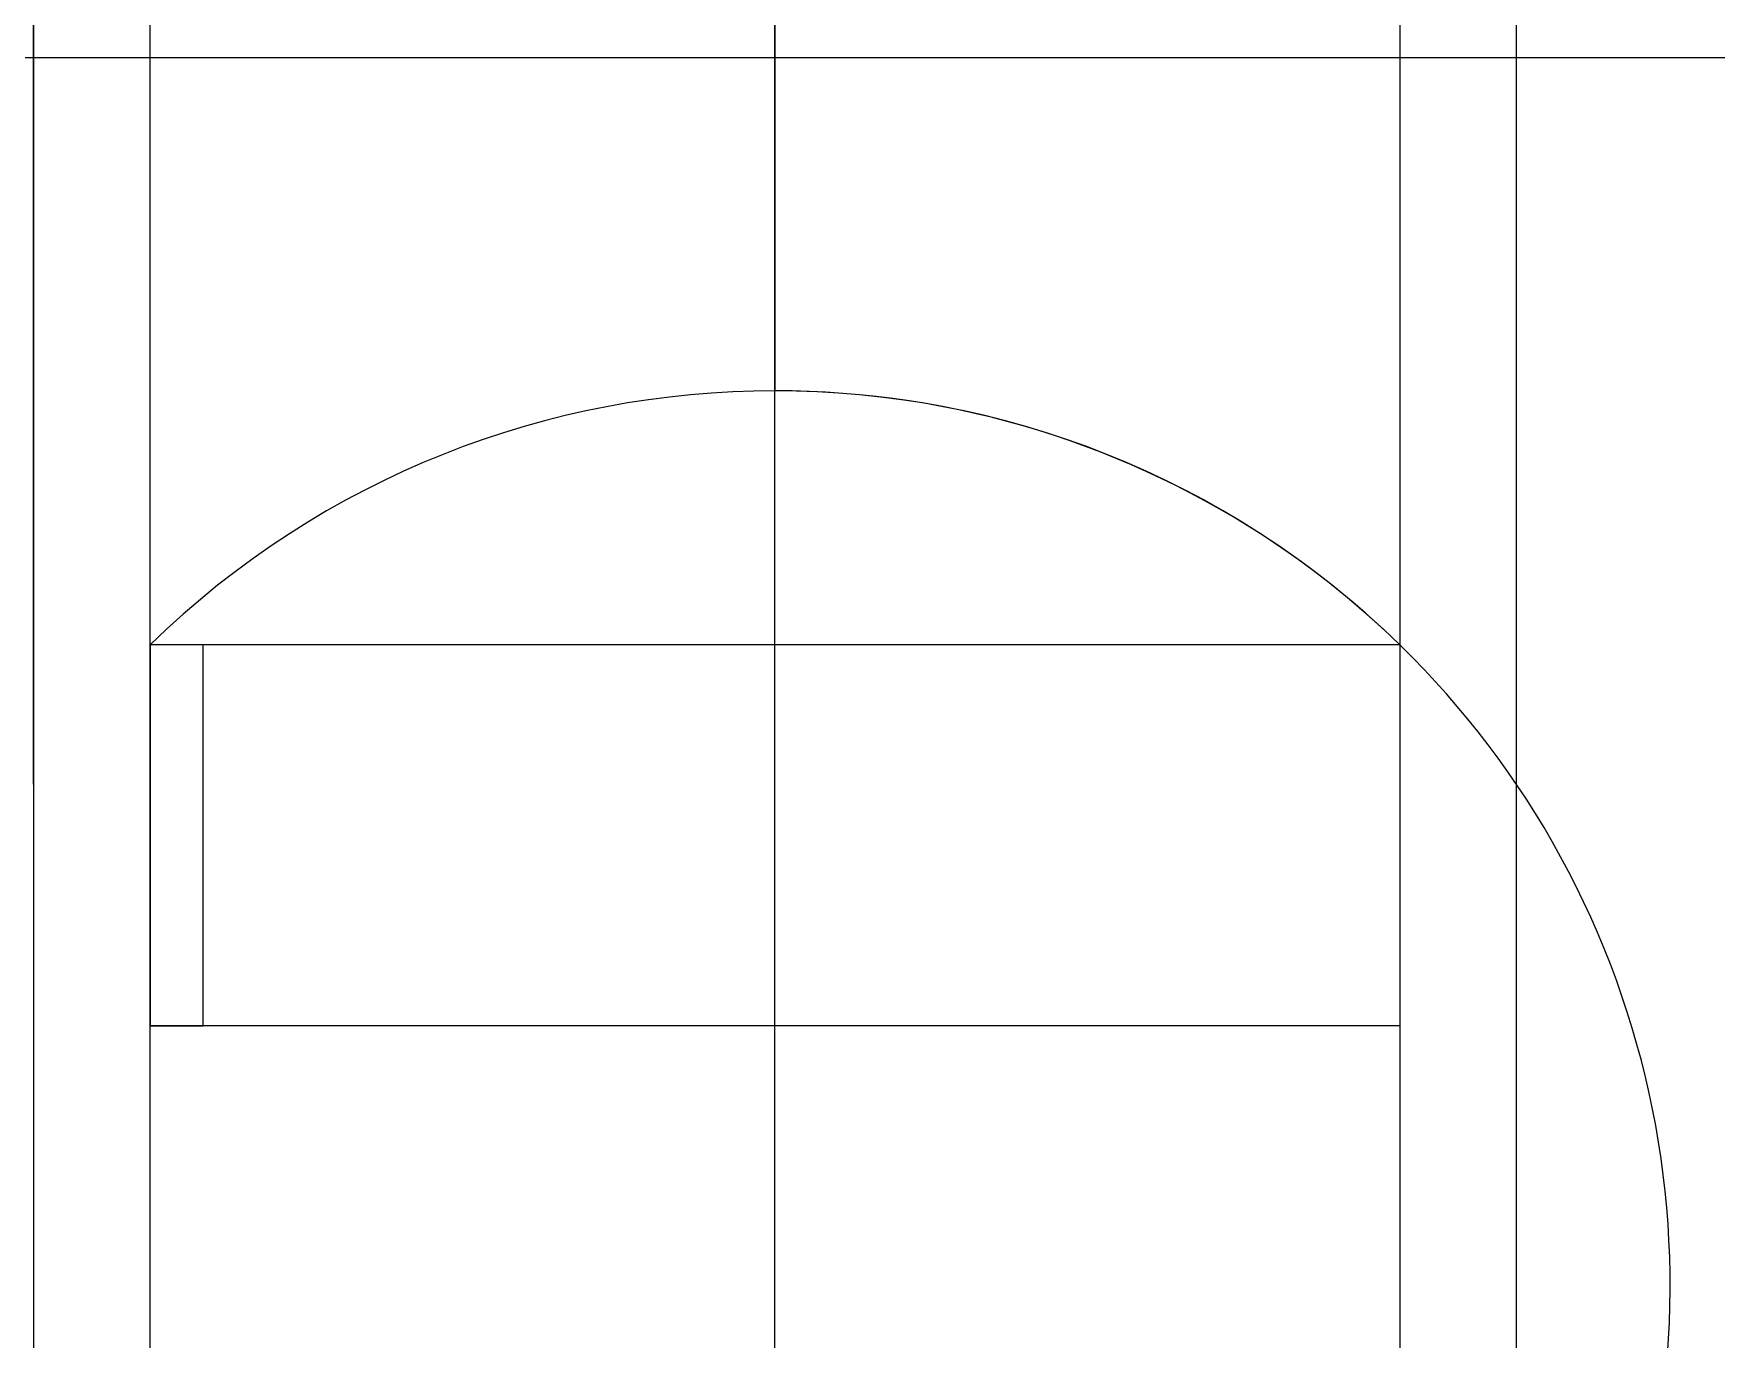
# Model space of a CAD drawing. Header units: millimetres. Extents: x 2148 to 2681, y 758 to 986.
# Drawn here: x 2530.02856 to 2530.03591, y 950.8237 to 950.82942 of the extents above; entities that cross this region are included whole.
import ezdxf

# ---------------------------------------------------------------- set-up
doc = ezdxf.new("R2010")
doc.units = ezdxf.units.MM
for name, color, linetype in [('0.4', 121, 'Continuous'), ('contrucion line05', 86, 'Continuous'), ('ELAYOUT', 4, 'Continuous')]:
    doc.layers.add(name, color=color, linetype=linetype)

msp = doc.modelspace()

# ---------------------------------------------------------------- linework, layer by layer
at = {"layer": '0.4', "color": 86, "lineweight": 0, "ltscale": 0.5}
for p, q in [((2530.028558948039, 950.8261333319678, -1.230062155720924e-08), (2530.028558948039, 950.8454458934428, -1.230062155720924e-08)), ((2530.028558948039, 950.8261333319678, -1.230062155720924e-08), (2530.028558948039, 950.8454458934428, -1.230062155720924e-08)), ((2530.028558948039, 950.8261333319678, -1.230062155720924e-08), (2530.028558948039, 950.8454458934428, -1.230062155720924e-08)), ((2530.028558948039, 950.8261333319678, -1.230062155720924e-08), (2530.028558948039, 950.8454458934428, -1.230062155720924e-08)), ((2530.028558948039, 950.8261333319678, -1.230062155720924e-08), (2530.028558948039, 950.8454458934428, -1.230062155720924e-08)), ((2530.028558948039, 950.8261333319678, -1.230062155720924e-08), (2530.028558948039, 950.8454458934428, -1.230062155720924e-08)), ((2530.028558948039, 950.8261333319678, -1.230062155720924e-08), (2530.028558948039, 950.8454458934428, -1.230062155720924e-08)), ((2530.028558948039, 950.8261333319678, -1.230062155720924e-08), (2530.028558948039, 950.8454458934428, -1.230062155720924e-08)), ((2530.028558948039, 950.8261333319678, -1.230062155720924e-08), (2530.028558948039, 950.8454458934428, -1.230062155720924e-08)), ((2530.028558948039, 950.8261333319678, -1.230062155720924e-08), (2530.028558948039, 950.8454458934428, -1.230062155720924e-08)), ((2530.031799680675, 950.8454458934428, -1.230062155720924e-08), (2530.031799680675, 950.8278533448173, -1.230062155720924e-08)), ((2530.031799680675, 950.8454458934428, -1.230062155720924e-08), (2530.031799680675, 950.8278533448173, -1.230062155720924e-08)), ((2530.031799680675, 950.8454458934428, -1.230062155720924e-08), (2530.031799680675, 950.8278533448173, -1.230062155720924e-08)), ((2530.031799680675, 950.8454458934428, -1.230062155720924e-08), (2530.031799680675, 950.8278533448173, -1.230062155720924e-08)), ((2530.031799680675, 950.8454458934428, -1.230062155720924e-08), (2530.031799680675, 950.8278533448173, -1.230062155720924e-08)), ((2530.031799680675, 950.8454458934428, -1.230062155720924e-08), (2530.031799680675, 950.8278533448173, -1.230062155720924e-08)), ((2530.031799680675, 950.8454458934428, -1.230062155720924e-08), (2530.031799680675, 950.8278533448173, -1.230062155720924e-08)), ((2530.031799680675, 950.8454458934428, -1.230062155720924e-08), (2530.031799680675, 950.8278533448173, -1.230062155720924e-08)), ((2530.031799680675, 950.8454458934428, -1.230062155720924e-08), (2530.031799680675, 950.8278533448173, -1.230062155720924e-08)), ((2530.031799680675, 950.8454458934428, -1.230062155720924e-08), (2530.031799680675, 950.8278533448173, -1.230062155720924e-08)), ((2530.029068206019, 950.8267422364878, -1.230062155720924e-08), (2530.029068206019, 950.8356311031529, -1.230062155720924e-08)), ((2530.029068206019, 950.8267422364878, -1.230062155720924e-08), (2530.029068206019, 950.8356311031529, -1.230062155720924e-08)), ((2530.029068206019, 950.8267422364878, -1.230062155720924e-08), (2530.029068206019, 950.8356311031529, -1.230062155720924e-08)), ((2530.029068206019, 950.8267422364878, -1.230062155720924e-08), (2530.029068206019, 950.8356311031529, -1.230062155720924e-08)), ((2530.029068206019, 950.8267422364878, -1.230062155720924e-08), (2530.029068206019, 950.8356311031529, -1.230062155720924e-08)), ((2530.029068206019, 950.8267422364878, -1.230062155720924e-08), (2530.029068206019, 950.8356311031529, -1.230062155720924e-08)), ((2530.029068206019, 950.8267422364878, -1.230062155720924e-08), (2530.029068206019, 950.8356311031529, -1.230062155720924e-08)), ((2530.029068206019, 950.8267422364878, -1.230062155720924e-08), (2530.029068206019, 950.8356311031529, -1.230062155720924e-08)), ((2530.029068206019, 950.8267422364878, -1.230062155720924e-08), (2530.029068206019, 950.8356311031529, -1.230062155720924e-08)), ((2530.029068206019, 950.8267422364878, -1.230062155720924e-08), (2530.029068206019, 950.8356311031529, -1.230062155720924e-08)), ((2530.03453115533, 950.8356311031529, -1.230062155720924e-08), (2530.03453115533, 950.8161867073212, -1.230062155720924e-08)), ((2530.03453115533, 950.8356311031529, -1.230062155720924e-08), (2530.03453115533, 950.8161867073212, -1.230062155720924e-08)), ((2530.03453115533, 950.8356311031529, -1.230062155720924e-08), (2530.03453115533, 950.8161867073212, -1.230062155720924e-08)), ((2530.03453115533, 950.8356311031529, -1.230062155720924e-08), (2530.03453115533, 950.8161867073212, -1.230062155720924e-08)), ((2530.03453115533, 950.8356311031529, -1.230062155720924e-08), (2530.03453115533, 950.8161867073212, -1.230062155720924e-08)), ((2530.03453115533, 950.8356311031529, -1.230062155720924e-08), (2530.03453115533, 950.8161867073212, -1.230062155720924e-08)), ((2530.03453115533, 950.8356311031529, -1.230062155720924e-08), (2530.03453115533, 950.8161867073212, -1.230062155720924e-08)), ((2530.03453115533, 950.8356311031529, -1.230062155720924e-08), (2530.03453115533, 950.8161867073212, -1.230062155720924e-08)), ((2530.03453115533, 950.8356311031529, -1.230062155720924e-08), (2530.03453115533, 950.8161867073212, -1.230062155720924e-08)), ((2530.03453115533, 950.8356311031529, -1.230062155720924e-08), (2530.03453115533, 950.8161867073212, -1.230062155720924e-08)), ((2530.029068206019, 950.8161867073212, -1.230062155720924e-08), (2530.029068206019, 950.8267422364878, -1.230062155720924e-08)), ((2530.029299686928, 950.8267422364878, -1.230062155720924e-08), (2530.029068206019, 950.8267422364878, -1.230062155720924e-08)), ((2530.029068206019, 950.8267422364878, -1.230062155720924e-08), (2530.029068206019, 950.8250755739863, -1.230062155720924e-08)), ((2530.029068206019, 950.8161867073212, -1.230062155720924e-08), (2530.029068206019, 950.8267422364878, -1.230062155720924e-08)), ((2530.029299686928, 950.8267422364878, -1.230062155720924e-08), (2530.029068206019, 950.8267422364878, -1.230062155720924e-08)), ((2530.029068206019, 950.8267422364878, -1.230062155720924e-08), (2530.029068206019, 950.8250755739863, -1.230062155720924e-08)), ((2530.029068206019, 950.8161867073212, -1.230062155720924e-08), (2530.029068206019, 950.8267422364878, -1.230062155720924e-08)), ((2530.029299686928, 950.8267422364878, -1.230062155720924e-08), (2530.029068206019, 950.8267422364878, -1.230062155720924e-08)), ((2530.029068206019, 950.8267422364878, -1.230062155720924e-08), (2530.029068206019, 950.8250755739863, -1.230062155720924e-08)), ((2530.029068206019, 950.8161867073212, -1.230062155720924e-08), (2530.029068206019, 950.8267422364878, -1.230062155720924e-08)), ((2530.029299686928, 950.8267422364878, -1.230062155720924e-08), (2530.029068206019, 950.8267422364878, -1.230062155720924e-08)), ((2530.029068206019, 950.8267422364878, -1.230062155720924e-08), (2530.029068206019, 950.8250755739863, -1.230062155720924e-08)), ((2530.029068206019, 950.8161867073212, -1.230062155720924e-08), (2530.029068206019, 950.8267422364878, -1.230062155720924e-08)), ((2530.029299686928, 950.8267422364878, -1.230062155720924e-08), (2530.029068206019, 950.8267422364878, -1.230062155720924e-08)), ((2530.029068206019, 950.8267422364878, -1.230062155720924e-08), (2530.029068206019, 950.8250755739863, -1.230062155720924e-08)), ((2530.029068206019, 950.8161867073212, -1.230062155720924e-08), (2530.029068206019, 950.8267422364878, -1.230062155720924e-08)), ((2530.029299686928, 950.8267422364878, -1.230062155720924e-08), (2530.029068206019, 950.8267422364878, -1.230062155720924e-08)), ((2530.029068206019, 950.8267422364878, -1.230062155720924e-08), (2530.029068206019, 950.8250755739863, -1.230062155720924e-08)), ((2530.029068206019, 950.8161867073212, -1.230062155720924e-08), (2530.029068206019, 950.8267422364878, -1.230062155720924e-08)), ((2530.029299686928, 950.8267422364878, -1.230062155720924e-08), (2530.029068206019, 950.8267422364878, -1.230062155720924e-08)), ((2530.029068206019, 950.8267422364878, -1.230062155720924e-08), (2530.029068206019, 950.8250755739863, -1.230062155720924e-08)), ((2530.029068206019, 950.8161867073212, -1.230062155720924e-08), (2530.029068206019, 950.8267422364878, -1.230062155720924e-08)), ((2530.029299686928, 950.8267422364878, -1.230062155720924e-08), (2530.029068206019, 950.8267422364878, -1.230062155720924e-08)), ((2530.029068206019, 950.8267422364878, -1.230062155720924e-08), (2530.029068206019, 950.8250755739863, -1.230062155720924e-08)), ((2530.029068206019, 950.8161867073212, -1.230062155720924e-08), (2530.029068206019, 950.8267422364878, -1.230062155720924e-08)), ((2530.029299686928, 950.8267422364878, -1.230062155720924e-08), (2530.029068206019, 950.8267422364878, -1.230062155720924e-08)), ((2530.029068206019, 950.8267422364878, -1.230062155720924e-08), (2530.029068206019, 950.8250755739863, -1.230062155720924e-08)), ((2530.029068206019, 950.8161867073212, -1.230062155720924e-08), (2530.029068206019, 950.8267422364878, -1.230062155720924e-08)), ((2530.029299686928, 950.8267422364878, -1.230062155720924e-08), (2530.029068206019, 950.8267422364878, -1.230062155720924e-08)), ((2530.029068206019, 950.8267422364878, -1.230062155720924e-08), (2530.029068206019, 950.8250755739863, -1.230062155720924e-08)), ((2530.029299686928, 950.8250755739863, -1.230062155720924e-08), (2530.029299686928, 950.8267422364878, -1.230062155720924e-08)), ((2530.029299686928, 950.8250755739863, -1.230062155720924e-08), (2530.029299686928, 950.8267422364878, -1.230062155720924e-08)), ((2530.029299686928, 950.8250755739863, -1.230062155720924e-08), (2530.029299686928, 950.8267422364878, -1.230062155720924e-08)), ((2530.029299686928, 950.8250755739863, -1.230062155720924e-08), (2530.029299686928, 950.8267422364878, -1.230062155720924e-08)), ((2530.029299686928, 950.8250755739863, -1.230062155720924e-08), (2530.029299686928, 950.8267422364878, -1.230062155720924e-08)), ((2530.029299686928, 950.8250755739863, -1.230062155720924e-08), (2530.029299686928, 950.8267422364878, -1.230062155720924e-08)), ((2530.029299686928, 950.8250755739863, -1.230062155720924e-08), (2530.029299686928, 950.8267422364878, -1.230062155720924e-08)), ((2530.029299686928, 950.8250755739863, -1.230062155720924e-08), (2530.029299686928, 950.8267422364878, -1.230062155720924e-08)), ((2530.029299686928, 950.8250755739863, -1.230062155720924e-08), (2530.029299686928, 950.8267422364878, -1.230062155720924e-08)), ((2530.029299686928, 950.8250755739863, -1.230062155720924e-08), (2530.029299686928, 950.8267422364878, -1.230062155720924e-08)), ((2530.029068206019, 950.8250755739863, -1.230062155720924e-08), (2530.029299686928, 950.8250755739863, -1.230062155720924e-08)), ((2530.029068206019, 950.8250755739863, -1.230062155720924e-08), (2530.029299686928, 950.8250755739863, -1.230062155720924e-08)), ((2530.029068206019, 950.8250755739863, -1.230062155720924e-08), (2530.029299686928, 950.8250755739863, -1.230062155720924e-08)), ((2530.029068206019, 950.8250755739863, -1.230062155720924e-08), (2530.029299686928, 950.8250755739863, -1.230062155720924e-08)), ((2530.029068206019, 950.8250755739863, -1.230062155720924e-08), (2530.029299686928, 950.8250755739863, -1.230062155720924e-08)), ((2530.029068206019, 950.8250755739863, -1.230062155720924e-08), (2530.029299686928, 950.8250755739863, -1.230062155720924e-08)), ((2530.029068206019, 950.8250755739863, -1.230062155720924e-08), (2530.029299686928, 950.8250755739863, -1.230062155720924e-08)), ((2530.029068206019, 950.8250755739863, -1.230062155720924e-08), (2530.029299686928, 950.8250755739863, -1.230062155720924e-08)), ((2530.029068206019, 950.8250755739863, -1.230062155720924e-08), (2530.029299686928, 950.8250755739863, -1.230062155720924e-08)), ((2530.029068206019, 950.8250755739863, -1.230062155720924e-08), (2530.029299686928, 950.8250755739863, -1.230062155720924e-08))]:
    msp.add_line(p, q, dxfattribs=at)
msp.add_arc((2530.031799680675, 950.8239403530605, -1.230062155720924e-08), 0.003912991760613786, 314.2709837656231, 90, dxfattribs=at)
msp.add_arc((2530.031799680675, 950.8239403530605, -1.230062155720924e-08), 0.003912991760613786, 314.2709837656231, 90, dxfattribs=at)
msp.add_arc((2530.031799680675, 950.8239403530605, -1.230062155720924e-08), 0.003912991760613786, 314.2709837656231, 90, dxfattribs=at)
msp.add_arc((2530.031799680675, 950.8239403530605, -1.230062155720924e-08), 0.003912991760613786, 314.2709837656231, 90, dxfattribs=at)
msp.add_arc((2530.031799680675, 950.8239403530605, -1.230062155720924e-08), 0.003912991760613786, 314.2709837656231, 90, dxfattribs=at)
msp.add_arc((2530.031799680675, 950.8239403530605, -1.230062155720924e-08), 0.003912991760613786, 314.2709837656231, 90, dxfattribs=at)
msp.add_arc((2530.031799680675, 950.8239403530605, -1.230062155720924e-08), 0.003912991760613786, 314.2709837656231, 90, dxfattribs=at)
msp.add_arc((2530.031799680675, 950.8239403530605, -1.230062155720924e-08), 0.003912991760613786, 314.2709837656231, 90, dxfattribs=at)
msp.add_arc((2530.031799680675, 950.8239403530605, -1.230062155720924e-08), 0.003912991760613786, 314.2709837656231, 90, dxfattribs=at)
msp.add_arc((2530.031799680675, 950.8239403530605, -1.230062155720924e-08), 0.003912991760613786, 314.2709837656231, 90, dxfattribs=at)
at = {"layer": 'contrucion line05', "ltscale": 0.5}
for p, q in [((2530.031799680675, 950.8077307959464, -1.230062155720924e-08), (2530.031799680675, 950.8590303850359, -1.230062155720924e-08)), ((2530.031799680675, 950.8077307959464, -1.230062155720924e-08), (2530.031799680675, 950.8590303850359, -1.230062155720924e-08)), ((2530.031799680675, 950.8077307959464, -1.230062155720924e-08), (2530.031799680675, 950.8590303850359, -1.230062155720924e-08)), ((2530.031799680675, 950.8077307959464, -1.230062155720924e-08), (2530.031799680675, 950.8590303850359, -1.230062155720924e-08)), ((2530.031799680675, 950.8077307959464, -1.230062155720924e-08), (2530.031799680675, 950.8590303850359, -1.230062155720924e-08)), ((2530.031799680675, 950.8077307959464, -1.230062155720924e-08), (2530.031799680675, 950.8590303850359, -1.230062155720924e-08)), ((2530.031799680675, 950.8077307959464, -1.230062155720924e-08), (2530.031799680675, 950.8590303850359, -1.230062155720924e-08)), ((2530.031799680675, 950.8077307959464, -1.230062155720924e-08), (2530.031799680675, 950.8590303850359, -1.230062155720924e-08)), ((2530.031799680675, 950.8077307959464, -1.230062155720924e-08), (2530.031799680675, 950.8590303850359, -1.230062155720924e-08)), ((2530.031799680675, 950.8077307959464, -1.230062155720924e-08), (2530.031799680675, 950.8590303850359, -1.230062155720924e-08)), ((2530.031799680675, 950.8077307959464, -1.230062155720924e-08), (2530.031799680675, 950.8590303850359, -1.230062155720924e-08)), ((2530.031799680675, 950.8077307959464, -1.230062155720924e-08), (2530.031799680675, 950.8590303850359, -1.230062155720924e-08)), ((2530.031799680675, 950.8077307959464, -1.230062155720924e-08), (2530.031799680675, 950.8590303850359, -1.230062155720924e-08)), ((2530.031799680675, 950.8077307959464, -1.230062155720924e-08), (2530.031799680675, 950.8590303850359, -1.230062155720924e-08)), ((2530.031799680675, 950.8077307959464, -1.230062155720924e-08), (2530.031799680675, 950.8590303850359, -1.230062155720924e-08)), ((2530.031799680675, 950.8077307959464, -1.230062155720924e-08), (2530.031799680675, 950.8590303850359, -1.230062155720924e-08)), ((2530.031799680675, 950.8077307959464, -1.230062155720924e-08), (2530.031799680675, 950.8590303850359, -1.230062155720924e-08)), ((2530.031799680675, 950.8077307959464, -1.230062155720924e-08), (2530.031799680675, 950.8590303850359, -1.230062155720924e-08)), ((2530.031799680675, 950.8077307959464, -1.230062155720924e-08), (2530.031799680675, 950.8590303850359, -1.230062155720924e-08)), ((2530.031799680675, 950.8077307959464, -1.230062155720924e-08), (2530.031799680675, 950.8590303850359, -1.230062155720924e-08)), ((2530.028558948039, 950.8454458934428, -1.230062155720924e-08), (2530.028558948039, 950.8143348601004, -1.230062155720924e-08)), ((2530.028558948039, 950.8454458934428, -1.230062155720924e-08), (2530.028558948039, 950.8143348601004, -1.230062155720924e-08)), ((2530.028558948039, 950.8454458934428, -1.230062155720924e-08), (2530.028558948039, 950.8143348601004, -1.230062155720924e-08)), ((2530.028558948039, 950.8454458934428, -1.230062155720924e-08), (2530.028558948039, 950.8143348601004, -1.230062155720924e-08)), ((2530.028558948039, 950.8454458934428, -1.230062155720924e-08), (2530.028558948039, 950.8143348601004, -1.230062155720924e-08)), ((2530.028558948039, 950.8454458934428, -1.230062155720924e-08), (2530.028558948039, 950.8143348601004, -1.230062155720924e-08)), ((2530.028558948039, 950.8454458934428, -1.230062155720924e-08), (2530.028558948039, 950.8143348601004, -1.230062155720924e-08)), ((2530.028558948039, 950.8454458934428, -1.230062155720924e-08), (2530.028558948039, 950.8143348601004, -1.230062155720924e-08)), ((2530.028558948039, 950.8454458934428, -1.230062155720924e-08), (2530.028558948039, 950.8143348601004, -1.230062155720924e-08)), ((2530.028558948039, 950.8454458934428, -1.230062155720924e-08), (2530.028558948039, 950.8143348601004, -1.230062155720924e-08)), ((2530.035040413311, 950.8454458934428, -1.230062155720924e-08), (2530.035040413311, 950.8143348601004, -1.230062155720924e-08)), ((2530.035040413311, 950.8454458934428, -1.230062155720924e-08), (2530.035040413311, 950.8143348601004, -1.230062155720924e-08)), ((2530.035040413311, 950.8454458934428, -1.230062155720924e-08), (2530.035040413311, 950.8143348601004, -1.230062155720924e-08)), ((2530.035040413311, 950.8454458934428, -1.230062155720924e-08), (2530.035040413311, 950.8143348601004, -1.230062155720924e-08)), ((2530.035040413311, 950.8454458934428, -1.230062155720924e-08), (2530.035040413311, 950.8143348601004, -1.230062155720924e-08)), ((2530.035040413311, 950.8454458934428, -1.230062155720924e-08), (2530.035040413311, 950.8143348601004, -1.230062155720924e-08)), ((2530.035040413311, 950.8454458934428, -1.230062155720924e-08), (2530.035040413311, 950.8143348601004, -1.230062155720924e-08)), ((2530.035040413311, 950.8454458934428, -1.230062155720924e-08), (2530.035040413311, 950.8143348601004, -1.230062155720924e-08)), ((2530.035040413311, 950.8454458934428, -1.230062155720924e-08), (2530.035040413311, 950.8143348601004, -1.230062155720924e-08)), ((2530.035040413311, 950.8454458934428, -1.230062155720924e-08), (2530.035040413311, 950.8143348601004, -1.230062155720924e-08)), ((2530.03453115533, 950.8267422364878, -1.230062155720924e-08), (2530.029068206019, 950.8267422364878, -1.230062155720924e-08)), ((2530.029068206019, 950.8267422364878, -1.230062155720924e-08), (2530.029068206019, 950.8250755739863, -1.230062155720924e-08)), ((2530.03453115533, 950.8267422364878, -1.230062155720924e-08), (2530.029068206019, 950.8267422364878, -1.230062155720924e-08)), ((2530.029068206019, 950.8267422364878, -1.230062155720924e-08), (2530.029068206019, 950.8250755739863, -1.230062155720924e-08)), ((2530.03453115533, 950.8267422364878, -1.230062155720924e-08), (2530.029068206019, 950.8267422364878, -1.230062155720924e-08)), ((2530.029068206019, 950.8267422364878, -1.230062155720924e-08), (2530.029068206019, 950.8250755739863, -1.230062155720924e-08)), ((2530.03453115533, 950.8267422364878, -1.230062155720924e-08), (2530.029068206019, 950.8267422364878, -1.230062155720924e-08)), ((2530.029068206019, 950.8267422364878, -1.230062155720924e-08), (2530.029068206019, 950.8250755739863, -1.230062155720924e-08)), ((2530.03453115533, 950.8267422364878, -1.230062155720924e-08), (2530.029068206019, 950.8267422364878, -1.230062155720924e-08)), ((2530.029068206019, 950.8267422364878, -1.230062155720924e-08), (2530.029068206019, 950.8250755739863, -1.230062155720924e-08)), ((2530.03453115533, 950.8267422364878, -1.230062155720924e-08), (2530.029068206019, 950.8267422364878, -1.230062155720924e-08)), ((2530.029068206019, 950.8267422364878, -1.230062155720924e-08), (2530.029068206019, 950.8250755739863, -1.230062155720924e-08)), ((2530.03453115533, 950.8267422364878, -1.230062155720924e-08), (2530.029068206019, 950.8267422364878, -1.230062155720924e-08)), ((2530.029068206019, 950.8267422364878, -1.230062155720924e-08), (2530.029068206019, 950.8250755739863, -1.230062155720924e-08)), ((2530.03453115533, 950.8267422364878, -1.230062155720924e-08), (2530.029068206019, 950.8267422364878, -1.230062155720924e-08)), ((2530.029068206019, 950.8267422364878, -1.230062155720924e-08), (2530.029068206019, 950.8250755739863, -1.230062155720924e-08)), ((2530.03453115533, 950.8267422364878, -1.230062155720924e-08), (2530.029068206019, 950.8267422364878, -1.230062155720924e-08)), ((2530.029068206019, 950.8267422364878, -1.230062155720924e-08), (2530.029068206019, 950.8250755739863, -1.230062155720924e-08)), ((2530.03453115533, 950.8267422364878, -1.230062155720924e-08), (2530.029068206019, 950.8267422364878, -1.230062155720924e-08)), ((2530.029068206019, 950.8267422364878, -1.230062155720924e-08), (2530.029068206019, 950.8250755739863, -1.230062155720924e-08)), ((2530.03453115533, 950.8267422364878, -1.230062155720924e-08), (2530.03453115533, 950.8250755739863, -1.230062155720924e-08)), ((2530.03453115533, 950.8267422364878, -1.230062155720924e-08), (2530.03453115533, 950.8250755739863, -1.230062155720924e-08)), ((2530.03453115533, 950.8267422364878, -1.230062155720924e-08), (2530.03453115533, 950.8250755739863, -1.230062155720924e-08)), ((2530.03453115533, 950.8267422364878, -1.230062155720924e-08), (2530.03453115533, 950.8250755739863, -1.230062155720924e-08)), ((2530.03453115533, 950.8267422364878, -1.230062155720924e-08), (2530.03453115533, 950.8250755739863, -1.230062155720924e-08)), ((2530.03453115533, 950.8267422364878, -1.230062155720924e-08), (2530.03453115533, 950.8250755739863, -1.230062155720924e-08)), ((2530.03453115533, 950.8267422364878, -1.230062155720924e-08), (2530.03453115533, 950.8250755739863, -1.230062155720924e-08)), ((2530.03453115533, 950.8267422364878, -1.230062155720924e-08), (2530.03453115533, 950.8250755739863, -1.230062155720924e-08)), ((2530.03453115533, 950.8267422364878, -1.230062155720924e-08), (2530.03453115533, 950.8250755739863, -1.230062155720924e-08)), ((2530.03453115533, 950.8267422364878, -1.230062155720924e-08), (2530.03453115533, 950.8250755739863, -1.230062155720924e-08)), ((2530.03453115533, 950.8250755739863, -1.230062155720924e-08), (2530.029068206019, 950.8250755739863, -1.230062155720924e-08)), ((2530.03453115533, 950.8250755739863, -1.230062155720924e-08), (2530.029068206019, 950.8250755739863, -1.230062155720924e-08)), ((2530.03453115533, 950.8250755739863, -1.230062155720924e-08), (2530.029068206019, 950.8250755739863, -1.230062155720924e-08)), ((2530.03453115533, 950.8250755739863, -1.230062155720924e-08), (2530.029068206019, 950.8250755739863, -1.230062155720924e-08)), ((2530.03453115533, 950.8250755739863, -1.230062155720924e-08), (2530.029068206019, 950.8250755739863, -1.230062155720924e-08)), ((2530.03453115533, 950.8250755739863, -1.230062155720924e-08), (2530.029068206019, 950.8250755739863, -1.230062155720924e-08)), ((2530.03453115533, 950.8250755739863, -1.230062155720924e-08), (2530.029068206019, 950.8250755739863, -1.230062155720924e-08)), ((2530.03453115533, 950.8250755739863, -1.230062155720924e-08), (2530.029068206019, 950.8250755739863, -1.230062155720924e-08)), ((2530.03453115533, 950.8250755739863, -1.230062155720924e-08), (2530.029068206019, 950.8250755739863, -1.230062155720924e-08)), ((2530.03453115533, 950.8250755739863, -1.230062155720924e-08), (2530.029068206019, 950.8250755739863, -1.230062155720924e-08))]:
    msp.add_line(p, q, dxfattribs=at)
msp.add_arc((2530.031799680675, 950.8239403530605, -1.230062155720924e-08), 0.003912991760608183, 45.72901623437693, 134.2709837656231, dxfattribs=at)
msp.add_arc((2530.031799680675, 950.8239403530605, -1.230062155720924e-08), 0.003912991760608183, 45.72901623437693, 134.2709837656231, dxfattribs=at)
msp.add_arc((2530.031799680675, 950.8239403530605, -1.230062155720924e-08), 0.003912991760608183, 45.72901623437693, 134.2709837656231, dxfattribs=at)
msp.add_arc((2530.031799680675, 950.8239403530605, -1.230062155720924e-08), 0.003912991760608183, 45.72901623437693, 134.2709837656231, dxfattribs=at)
msp.add_arc((2530.031799680675, 950.8239403530605, -1.230062155720924e-08), 0.003912991760608183, 45.72901623437693, 134.2709837656231, dxfattribs=at)
msp.add_arc((2530.031799680675, 950.8239403530605, -1.230062155720924e-08), 0.003912991760608183, 45.72901623437693, 134.2709837656231, dxfattribs=at)
msp.add_arc((2530.031799680675, 950.8239403530605, -1.230062155720924e-08), 0.003912991760608183, 45.72901623437693, 134.2709837656231, dxfattribs=at)
msp.add_arc((2530.031799680675, 950.8239403530605, -1.230062155720924e-08), 0.003912991760608183, 45.72901623437693, 134.2709837656231, dxfattribs=at)
msp.add_arc((2530.031799680675, 950.8239403530605, -1.230062155720924e-08), 0.003912991760608183, 45.72901623437693, 134.2709837656231, dxfattribs=at)
msp.add_arc((2530.031799680675, 950.8239403530605, -1.230062155720924e-08), 0.003912991760608183, 45.72901623437693, 134.2709837656231, dxfattribs=at)
at = {"layer": 'ELAYOUT', "ltscale": 10}
msp.add_line((2529.808932927627, 950.8293112282844, -1.357348571415175e-08), (2533.007787035856, 950.8293112282844, -9.302158001018064e-09), dxfattribs=at)

doc.saveas('drawing.dxf')
